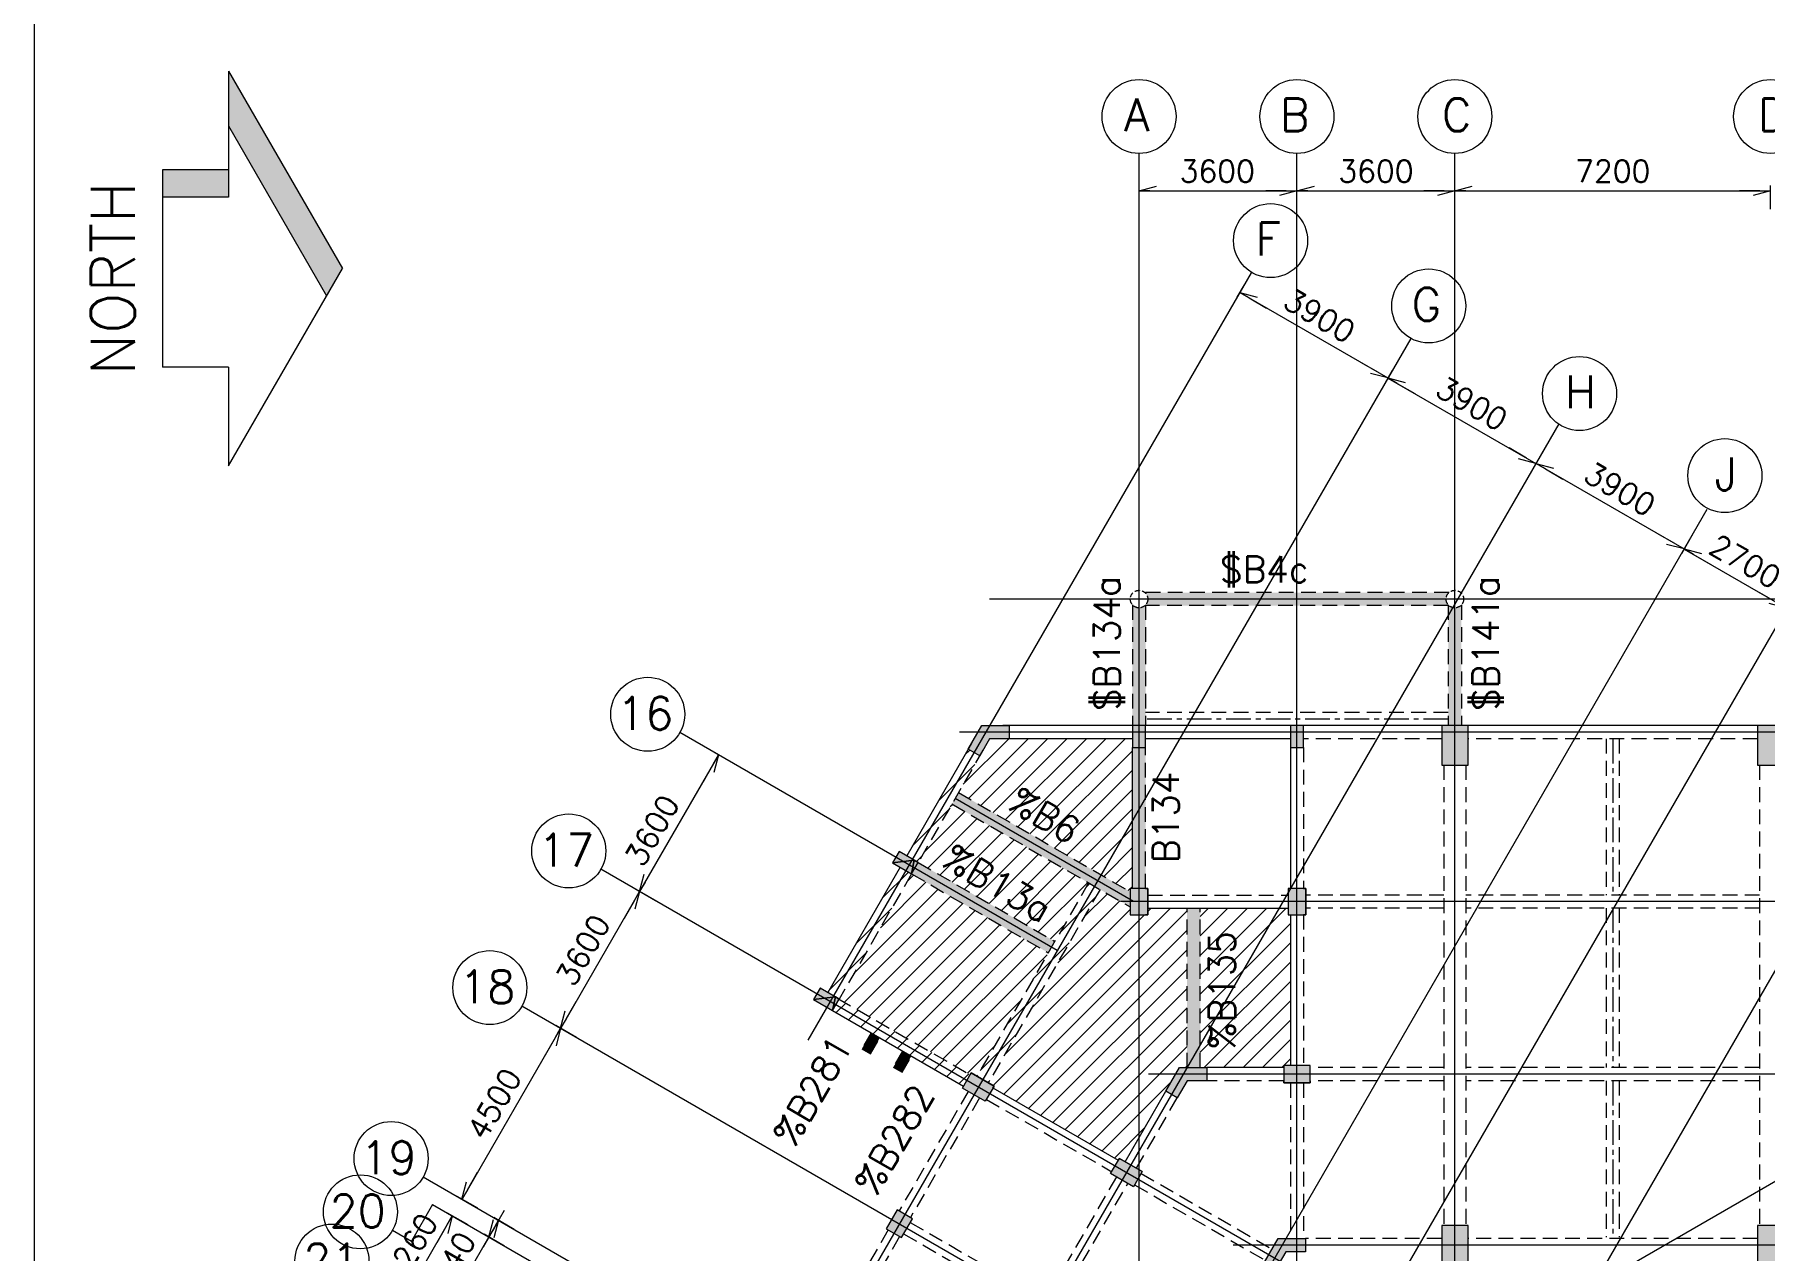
# Model space of a CAD drawing. Extents: x 875770 to 917820, y -160285 to -130585.
# Drawn here: x 908984 to 912928, y -138992 to -136219 of the extents above; entities that cross this region are included whole.
import ezdxf
from ezdxf.enums import TextEntityAlignment as Align
from ezdxf.lldxf.tags import DXFTag

# ---------------------------------------------------------------- set-up
doc = ezdxf.new("R2010")
doc.units = 0
doc.header["$LTSCALE"] = 450
doc.header["$MEASUREMENT"] = 0
doc.header["$PDMODE"] = 34
doc.header["$PDSIZE"] = 75
for name, pattern in [('__CENTER__0', [2, 1.25, -0.25, 0.25, -0.25]), ('__HIDDEN__5', [0.375, 0.25, -0.125]), ('CENTER2', [1.125, 0.75, -0.125, 0.125, -0.125]), ('HIDDEN', [0.375, 0.25, -0.125])]:
    doc.linetypes.add(name, pattern=pattern)
for name, color, linetype, lineweight in [('CIVIL_SHADE', 25, 'Continuous', 0), ('CIVILSHADE', 25, 'Continuous', 0), ('CV-CB-BEAM', 7, 'Continuous', 0), ('CV-CB-BEAM_NO1', 4, 'Continuous', 0), ('CV-CB-COLUMN', 3, 'Continuous', 0), ('CV-CB-SHADE', 25, 'Continuous', 0), ('CV-GRID_NO', 6, 'Continuous', 0), ('DIM', 2, 'Continuous', 0), ('GRID', 8, 'CENTER2', 0), ('TEMPLATE', 7, 'Continuous', 0)]:
    doc.layers.add(name, color=color, linetype=linetype, lineweight=lineweight)
doc.styles.add('ROMANS', font='romans.shx', dxfattribs={"height": 150})
doc.styles.add('ROMANS_0', font='romans.shx')
doc.styles.add('Style-romans', font='romans.shx')
tags = doc.linetypes.add('ACAD_ISO10W100', pattern=[18.5, 12, -3, 0.5, -3]).pattern_tags.tags
tags[10:11] = [DXFTag(74, 4), DXFTag(75, 0), DXFTag(340, '0'), DXFTag(46, 1.0), DXFTag(50, 0.0), DXFTag(44, 0.0), DXFTag(45, 0.0)]
tags[8:9] = [DXFTag(74, 4), DXFTag(75, 0), DXFTag(340, '0'), DXFTag(46, 1.0), DXFTag(50, 0.0), DXFTag(44, 0.0), DXFTag(45, 0.0)]
tags[6:7] = [DXFTag(74, 4), DXFTag(75, 0), DXFTag(340, '0'), DXFTag(46, 1.0), DXFTag(50, 0.0), DXFTag(44, 0.0), DXFTag(45, 0.0)]
tags[4:5] = [DXFTag(74, 4), DXFTag(75, 0), DXFTag(340, '0'), DXFTag(46, 1.0), DXFTag(50, 0.0), DXFTag(44, 0.0), DXFTag(45, 0.0)]
doc.dimstyles.new('CIVIL KEY', dxfattribs={"dimtxt": 50, "dimasz": 0.165, "dimexe": 12.5, "dimexo": 12.5, "dimgap": 20, "dimtad": 1, "dimdec": 0, "dimlfac": 10, "dimzin": 0, "dimdsep": 46, "dimtxsty": 'ROMANS_0', "dimblk": 'TICK', "dimcen": 0.06, "dimclrd": 256, "dimclre": 2, "dimclrt": 3, "dimadec": 0, "dimazin": 0, "dimtfac": 1, "dimtdec": 0, "dimtofl": 0, "dimtmove": 0, "dimatfit": 3, "dimldrblk": 'TICK', "dimfxl": 1, "dimtolj": 1, "dimtzin": 0, "dimlwd": -1, "dimlwe": -1, "dimarcsym": 0})

# ---------------------------------------------------------------- blocks, each defined once
blk = doc.blocks.new('TICK')
at = {"color": 2, "ltscale": 0.4}
blk.add_line((-150, 0), (-429, 0), dxfattribs=at)
at = {"color": 3, "linetype": 'ByBlock'}
for p, q in [((0, 0), (-241, -65)), ((-150, 0), (0, 0))]:
    blk.add_line(p, q, dxfattribs=at)
blk = doc.blocks.new('*D214')
at = {"layer": 'DEFPOINTS', "color": 0, "linetype": 'Continuous', "transparency": 16777216}
for p in [(912222.3, -136575.9), (911862.3, -136629.8), (912222.3, -136629.8)]:
    blk.add_point(p, dxfattribs=at)
at = {"layer": 'DIM', "color": 2, "linetype": 'Continuous', "transparency": 16777216}
for p, q in [((911862.3, -136617.3), (911862.3, -136563.4)), ((912222.3, -136617.3), (912222.3, -136563.4))]:
    blk.add_line(p, q, dxfattribs=at)
at = {"layer": 'DIM', "color": 0, "linetype": 'Continuous', "transparency": 16777216}
blk.add_line((911862.4, -136575.9), (912222.1, -136575.9), dxfattribs=at)
at = {"layer": 'DIM', "color": 0, "linetype": 'Continuous', "transparency": 16777216, "xscale": 0.165, "yscale": 0.165, "zscale": 0.165, "rotation": 180}
blk.add_blockref('TICK', (911862.3, -136575.9), dxfattribs=at)
at = {"layer": 'DIM', "color": 0, "linetype": 'Continuous', "transparency": 16777216, "xscale": 0.165, "yscale": 0.165, "zscale": 0.165}
blk.add_blockref('TICK', (912222.3, -136575.9), dxfattribs=at)
at = {"layer": 'DIM', "color": 3, "linetype": 'Continuous', "transparency": 16777216, "insert": (912042.3, -136530.9), "char_height": 50, "attachment_point": 5, "style": 'ROMANS_0'}
blk.add_mtext('\\A1;3600', dxfattribs=at)
blk = doc.blocks.new('*D215')
at = {"layer": 'DEFPOINTS', "color": 0, "linetype": 'Continuous', "transparency": 16777216}
for p in [(911862.3, -136575.9), (911502.3, -136629.8), (911862.3, -136629.8)]:
    blk.add_point(p, dxfattribs=at)
at = {"layer": 'DIM', "color": 2, "linetype": 'Continuous', "transparency": 16777216}
for p, q in [((911502.3, -136617.3), (911502.3, -136563.4)), ((911862.3, -136617.3), (911862.3, -136563.4))]:
    blk.add_line(p, q, dxfattribs=at)
at = {"layer": 'DIM', "color": 0, "linetype": 'Continuous', "transparency": 16777216}
blk.add_line((911502.4, -136575.9), (911862.1, -136575.9), dxfattribs=at)
at = {"layer": 'DIM', "color": 0, "linetype": 'Continuous', "transparency": 16777216, "xscale": 0.165, "yscale": 0.165, "zscale": 0.165, "rotation": 180}
blk.add_blockref('TICK', (911502.3, -136575.9), dxfattribs=at)
at = {"layer": 'DIM', "color": 0, "linetype": 'Continuous', "transparency": 16777216, "xscale": 0.165, "yscale": 0.165, "zscale": 0.165}
blk.add_blockref('TICK', (911862.3, -136575.9), dxfattribs=at)
at = {"layer": 'DIM', "color": 3, "linetype": 'Continuous', "transparency": 16777216, "insert": (911680.5, -136530.9), "char_height": 50, "attachment_point": 5, "style": 'ROMANS_0'}
blk.add_mtext('\\A1;3600', dxfattribs=at)
blk = doc.blocks.new('*D216')
at = {"layer": 'DEFPOINTS', "color": 0, "linetype": 'Continuous', "transparency": 16777216}
for p in [(912942.3, -136575.9), (912222.3, -136629.8), (912942.3, -136629.8)]:
    blk.add_point(p, dxfattribs=at)
at = {"layer": 'DIM', "color": 2, "linetype": 'Continuous', "transparency": 16777216}
for p, q in [((912222.3, -136617.3), (912222.3, -136563.4)), ((912942.3, -136617.3), (912942.3, -136563.4))]:
    blk.add_line(p, q, dxfattribs=at)
at = {"layer": 'DIM', "color": 0, "linetype": 'Continuous', "transparency": 16777216}
blk.add_line((912222.4, -136575.9), (912942.1, -136575.9), dxfattribs=at)
at = {"layer": 'DIM', "color": 0, "linetype": 'Continuous', "transparency": 16777216, "xscale": 0.165, "yscale": 0.165, "zscale": 0.165, "rotation": 180}
blk.add_blockref('TICK', (912222.3, -136575.9), dxfattribs=at)
at = {"layer": 'DIM', "color": 0, "linetype": 'Continuous', "transparency": 16777216, "xscale": 0.165, "yscale": 0.165, "zscale": 0.165}
blk.add_blockref('TICK', (912942.3, -136575.9), dxfattribs=at)
at = {"layer": 'DIM', "color": 3, "linetype": 'Continuous', "transparency": 16777216, "insert": (912582.3, -136530.9), "char_height": 50, "attachment_point": 5, "style": 'ROMANS_0'}
blk.add_mtext('\\A1;7200', dxfattribs=at)
blk = doc.blocks.new('*D241')
at = {"layer": 'DEFPOINTS', "color": 0, "linetype": 'Continuous', "transparency": 16777216}
for p in [(911748, -136779.4), (912085.7, -136974.4), (912069.4, -137002.6)]:
    blk.add_point(p, dxfattribs=at)
at = {"layer": 'DIM', "color": 2, "linetype": 'Continuous', "transparency": 16777216}
for p, q in [((911741.7, -136790.2), (911725.4, -136818.4)), ((912079.5, -136985.2), (912063.2, -137013.4))]:
    blk.add_line(p, q, dxfattribs=at)
at = {"layer": 'DIM', "color": 0, "linetype": 'Continuous', "transparency": 16777216}
blk.add_line((911731.8, -136807.7), (912069.3, -137002.5), dxfattribs=at)
at = {"layer": 'DIM', "color": 0, "linetype": 'Continuous', "transparency": 16777216, "xscale": 0.165, "yscale": 0.165, "zscale": 0.165}
for p, rotation in [((911731.7, -136807.6), 150.0000000000014), ((912069.4, -137002.6), 330.0000000000014)]:
    blk.add_blockref('TICK', p, dxfattribs=dict(at, rotation=rotation))
at = {"layer": 'DIM', "color": 3, "linetype": 'Continuous', "transparency": 16777216, "insert": (911913.6, -136860.7), "char_height": 50, "attachment_point": 5, "rotation": 330, "style": 'ROMANS_0'}
blk.add_mtext('\\A1;3900', dxfattribs=at)
blk = doc.blocks.new('*D242')
at = {"layer": 'DEFPOINTS', "color": 0, "linetype": 'Continuous', "transparency": 16777216}
for p in [(912085.7, -136974.4), (912433.5, -137152.1), (912407.2, -137197.6)]:
    blk.add_point(p, dxfattribs=at)
at = {"layer": 'DIM', "color": 2, "linetype": 'Continuous', "transparency": 16777216}
for p, q in [((912079.5, -136985.2), (912063.2, -137013.4)), ((912427.2, -137162.9), (912400.9, -137208.4))]:
    blk.add_line(p, q, dxfattribs=at)
at = {"layer": 'DIM', "color": 0, "linetype": 'Continuous', "transparency": 16777216}
blk.add_line((912069.6, -137002.7), (912407, -137197.5), dxfattribs=at)
at = {"layer": 'DIM', "color": 0, "linetype": 'Continuous', "transparency": 16777216, "xscale": 0.165, "yscale": 0.165, "zscale": 0.165}
for p, rotation in [((912069.4, -137002.6), 150.0000000016902), ((912407.2, -137197.6), 330.0000000016901)]:
    blk.add_blockref('TICK', p, dxfattribs=dict(at, rotation=rotation))
at = {"layer": 'DIM', "color": 3, "linetype": 'Continuous', "transparency": 16777216, "insert": (912260.8, -137061.1), "char_height": 50, "attachment_point": 5, "rotation": 330, "style": 'ROMANS_0'}
blk.add_mtext('\\A1;3900', dxfattribs=at)
blk = doc.blocks.new('*D243')
at = {"layer": 'DEFPOINTS', "color": 0, "linetype": 'Continuous', "transparency": 16777216}
for p in [(912433.5, -137152.1), (912771.2, -137347.1), (912744.9, -137392.6)]:
    blk.add_point(p, dxfattribs=at)
at = {"layer": 'DIM', "color": 2, "linetype": 'Continuous', "transparency": 16777216}
for p, q in [((912427.2, -137162.9), (912400.9, -137208.4)), ((912765, -137357.9), (912738.7, -137403.4))]:
    blk.add_line(p, q, dxfattribs=at)
at = {"layer": 'DIM', "color": 0, "linetype": 'Continuous', "transparency": 16777216}
blk.add_line((912407.3, -137197.7), (912744.8, -137392.5), dxfattribs=at)
at = {"layer": 'DIM', "color": 0, "linetype": 'Continuous', "transparency": 16777216, "xscale": 0.165, "yscale": 0.165, "zscale": 0.165}
for p, rotation in [((912407.2, -137197.6), 150.0000000016902), ((912744.9, -137392.6), 330.0000000016901)]:
    blk.add_blockref('TICK', p, dxfattribs=dict(at, rotation=rotation))
at = {"layer": 'DIM', "color": 3, "linetype": 'Continuous', "transparency": 16777216, "insert": (912598.5, -137256.1), "char_height": 50, "attachment_point": 5, "rotation": 330, "style": 'ROMANS_0'}
blk.add_mtext('\\A1;3900', dxfattribs=at)
blk = doc.blocks.new('*D254')
at = {"layer": 'DEFPOINTS', "color": 0, "linetype": 'Continuous', "transparency": 16777216}
for p in [(912771.2, -137347.1), (913005, -137482.1), (912978.7, -137527.6)]:
    blk.add_point(p, dxfattribs=at)
at = {"layer": 'DIM', "color": 2, "linetype": 'Continuous', "transparency": 16777216}
for p, q in [((912765, -137357.9), (912738.7, -137403.4)), ((912998.8, -137492.9), (912972.5, -137538.4))]:
    blk.add_line(p, q, dxfattribs=at)
at = {"layer": 'DIM', "color": 0, "linetype": 'Continuous', "transparency": 16777216}
blk.add_line((912745.1, -137392.7), (912978.6, -137527.5), dxfattribs=at)
at = {"layer": 'DIM', "color": 0, "linetype": 'Continuous', "transparency": 16777216, "xscale": 0.165, "yscale": 0.165, "zscale": 0.165}
for p, rotation in [((912744.9, -137392.6), 150.0000000016902), ((912978.7, -137527.6), 330.0000000016901)]:
    blk.add_blockref('TICK', p, dxfattribs=dict(at, rotation=rotation))
at = {"layer": 'DIM', "color": 3, "linetype": 'Continuous', "transparency": 16777216, "insert": (912884.3, -137421.1), "char_height": 50, "attachment_point": 5, "rotation": 330, "style": 'ROMANS_0'}
blk.add_mtext('\\A1;2700', dxfattribs=at)
blk = doc.blocks.new('*D256')
at = {"layer": 'DEFPOINTS', "color": 0, "linetype": 'Continuous', "transparency": 16777216}
for p in [(910590.2, -137889.2), (910363.5, -138174), (910410.2, -138201)]:
    blk.add_point(p, dxfattribs=at)
at = {"layer": 'DIM', "color": 0, "linetype": 'Continuous', "transparency": 16777216}
blk.add_line((910543.4, -137862.4), (910363.6, -138173.8), dxfattribs=at)
at = {"layer": 'DIM', "color": 2, "linetype": 'Continuous', "transparency": 16777216}
for p, q in [((910579.4, -137882.9), (910532.7, -137856)), ((910399.4, -138194.7), (910352.7, -138167.7))]:
    blk.add_line(p, q, dxfattribs=at)
at = {"layer": 'DIM', "color": 0, "linetype": 'Continuous', "transparency": 16777216, "xscale": 0.165, "yscale": 0.165, "zscale": 0.165}
for p, rotation in [((910543.5, -137862.2), 60.00000000000147), ((910363.5, -138174), 240.0000000000015)]:
    blk.add_blockref('TICK', p, dxfattribs=dict(at, rotation=rotation))
at = {"layer": 'DIM', "color": 3, "linetype": 'Continuous', "transparency": 16777216, "insert": (910392.1, -138034.4), "char_height": 50, "attachment_point": 5, "rotation": 60, "style": 'ROMANS_0'}
blk.add_mtext('\\A1;3600', dxfattribs=at)
blk = doc.blocks.new('*D257')
at = {"layer": 'DEFPOINTS', "color": 0, "linetype": 'Continuous', "transparency": 16777216}
for p in [(910410.2, -138201), (910183.5, -138485.8), (910230.2, -138512.7)]:
    blk.add_point(p, dxfattribs=at)
at = {"layer": 'DIM', "color": 0, "linetype": 'Continuous', "transparency": 16777216}
blk.add_line((910363.4, -138174.1), (910183.6, -138485.6), dxfattribs=at)
at = {"layer": 'DIM', "color": 2, "linetype": 'Continuous', "transparency": 16777216}
for p, q in [((910399.4, -138194.7), (910352.7, -138167.7)), ((910219.4, -138506.5), (910172.7, -138479.5))]:
    blk.add_line(p, q, dxfattribs=at)
at = {"layer": 'DIM', "color": 0, "linetype": 'Continuous', "transparency": 16777216, "xscale": 0.165, "yscale": 0.165, "zscale": 0.165}
for p, rotation in [((910363.5, -138174), 60.0000000002101), ((910183.5, -138485.8), 240.0000000002101)]:
    blk.add_blockref('TICK', p, dxfattribs=dict(at, rotation=rotation))
at = {"layer": 'DIM', "color": 3, "linetype": 'Continuous', "transparency": 16777216, "insert": (910234.5, -138307.4), "char_height": 50, "attachment_point": 5, "rotation": 60, "style": 'ROMANS_0'}
blk.add_mtext('\\A1;3600', dxfattribs=at)
blk = doc.blocks.new('*D239')
at = {"layer": 'DEFPOINTS', "color": 0, "linetype": 'Continuous', "transparency": 16777216}
for p in [(909983.2, -138940.5), (909823.5, -139109.3), (909870.2, -139136.3)]:
    blk.add_point(p, dxfattribs=at)
at = {"layer": 'DIM', "color": 2, "linetype": 'Continuous', "transparency": 16777216}
for p, q in [((909972.4, -138934.3), (909925.7, -138907.3)), ((909859.4, -139130), (909812.7, -139103))]:
    blk.add_line(p, q, dxfattribs=at)
at = {"layer": 'DIM', "color": 0, "linetype": 'Continuous', "transparency": 16777216}
blk.add_line((909936.4, -138913.7), (909823.6, -139109.2), dxfattribs=at)
at = {"layer": 'DIM', "color": 0, "linetype": 'Continuous', "transparency": 16777216, "xscale": 0.165, "yscale": 0.165, "zscale": 0.165}
for p, rotation in [((909936.5, -138913.6), 60.0000000002101), ((909823.5, -139109.3), 240.0000000002101)]:
    blk.add_blockref('TICK', p, dxfattribs=dict(at, rotation=rotation))
at = {"layer": 'DIM', "color": 3, "linetype": 'Continuous', "transparency": 16777216, "insert": (909841, -138988.9), "char_height": 50, "attachment_point": 5, "rotation": 60, "style": 'ROMANS_0'}
blk.add_mtext('\\A1;2260', dxfattribs=at)
blk = doc.blocks.new('*D258')
at = {"layer": 'DEFPOINTS', "color": 0, "linetype": 'Continuous', "transparency": 16777216}
for p in [(910230.2, -138512.7), (909958.5, -138875.5), (910005.2, -138902.4)]:
    blk.add_point(p, dxfattribs=at)
at = {"layer": 'DIM', "color": 0, "linetype": 'Continuous', "transparency": 16777216}
blk.add_line((910183.4, -138485.9), (909958.6, -138875.3), dxfattribs=at)
at = {"layer": 'DIM', "color": 2, "linetype": 'Continuous', "transparency": 16777216}
for p, q in [((910219.4, -138506.5), (910172.7, -138479.5)), ((909994.4, -138896.2), (909947.7, -138869.2))]:
    blk.add_line(p, q, dxfattribs=at)
at = {"layer": 'DIM', "color": 0, "linetype": 'Continuous', "transparency": 16777216, "xscale": 0.165, "yscale": 0.165, "zscale": 0.165}
for p, rotation in [((910183.5, -138485.8), 60.0000000002101), ((909958.5, -138875.5), 240.0000000002101)]:
    blk.add_blockref('TICK', p, dxfattribs=dict(at, rotation=rotation))
at = {"layer": 'DIM', "color": 3, "linetype": 'Continuous', "transparency": 16777216, "insert": (910032, -138658.1), "char_height": 50, "attachment_point": 5, "rotation": 60, "style": 'ROMANS_0'}
blk.add_mtext('\\A1;4500', dxfattribs=at)
blk = doc.blocks.new('*D275')
at = {"layer": 'DEFPOINTS', "color": 0, "linetype": 'Continuous', "transparency": 16777216}
for p in [(910019.9, -138961.7), (910088.6, -138950.6), (910066.6, -138988.7)]:
    blk.add_point(p, dxfattribs=at)
at = {"layer": 'DIM', "color": 0, "linetype": 'Continuous', "transparency": 16777216}
for p, q in [((910041.8, -138923.8), (910020, -138961.6)), ((910019.9, -138961.7), (909935.5, -139107.9))]:
    blk.add_line(p, q, dxfattribs=at)
at = {"layer": 'DIM', "color": 2, "linetype": 'Continuous', "transparency": 16777216}
for p, q in [((910077.8, -138944.3), (910031.1, -138917.4)), ((910055.8, -138982.4), (910009.1, -138955.5))]:
    blk.add_line(p, q, dxfattribs=at)
at = {"layer": 'DIM', "color": 0, "linetype": 'Continuous', "transparency": 16777216, "xscale": 0.165, "yscale": 0.165, "zscale": 0.165}
for p, rotation in [((910019.9, -138961.7), 240.0000000002101), ((910041.9, -138923.6), 60.0000000002101)]:
    blk.add_blockref('TICK', p, dxfattribs=dict(at, rotation=rotation))
at = {"layer": 'DIM', "color": 3, "linetype": 'Continuous', "transparency": 16777216, "insert": (909938.7, -139012.4), "char_height": 50, "attachment_point": 5, "rotation": 60, "style": 'ROMANS_0'}
blk.add_mtext('\\A1;440', dxfattribs=at)

msp = doc.modelspace()

# ---------------------------------------------------------------- hatches: boundary and pattern name
at = {"layer": 'CIVIL_SHADE', "linetype": 'Continuous', "lineweight": 0, "ltscale": 0.018}
for points in [[(911487.25, -137520.08), (911487.25, -137795.35), (911517.25, -137795.35), (911517.25, -137780.35), (911517.25, -137765.35), (911517.25, -137521.85), (911517.25, -137520.08, -0.4514162)], [(912209.02, -137491.85), (911515.48, -137491.85, -0.4142135), (911517.25, -137520.08), (911517.25, -137521.85), (912207.25, -137521.85), (912207.25, -137520.08, -0.4142136)], [(912237.25, -137520.08, -0.4514162), (912207.25, -137520.08), (912207.25, -137795.35), (912237.25, -137795.35)], [(911517.25, -138166.85), (911487.25, -138166.85), (911487.25, -137845.35), (911517.25, -137845.35)], [(911482.25, -138208.97), (911075.49, -137974.12), (911090.49, -137948.14), (911482.25, -138174.33)], [(911295.22, -138313.55), (910983.45, -138133.55), (910998.45, -138107.57), (911310.22, -138287.57)], [(911641.72, -138575.35), (911611.72, -138575.35), (911611.72, -138211.85), (911641.72, -138211.85)], [(910890.02, -138544.37), (910870.1, -138532.87), (910891.35, -138496.07), (910911.27, -138507.57)], [(910961.9, -138585.87), (910941.98, -138574.37), (910963.23, -138537.57), (910983.15, -138549.07)]]:
    msp.add_hatch(color=6, dxfattribs=at).paths.add_polyline_path(points)
at = {"layer": 'CIVILSHADE', "ltscale": 0.2}
h = msp.add_hatch(dxfattribs=at)
h.set_pattern_fill('ANSI31', color=25, style=0, pattern_type=2)
h.set_pattern_definition([(45, (911435.678, -137948.53), (-22.097, 22.097), [])])
h.paths.add_polyline_path([(911487.25, -137845.35), (911487.25, -137825.35), (911206.38, -137825.35), (911161.38, -137825.35), (911146.38, -137851.33), (911138.88, -137864.33), (911090.49, -137948.14), (911482.25, -138174.33), (911482.25, -138166.85), (911487.25, -138166.85)])
h = msp.add_hatch(dxfattribs=at)
h.set_pattern_fill('ANSI31', color=25, style=0, pattern_type=2)
h.set_pattern_definition([(45, (911016.297, -138039.39), (-22.097, 22.097), [])])
h.paths.add_polyline_path([(911090.49, -137948.14), (911138.88, -137864.33), (911112.9, -137849.33), (910972.47, -138092.57), (910989.79, -138102.57), (910998.45, -138107.57), (911075.49, -137974.12)])
h = msp.add_hatch(dxfattribs=at)
h.set_pattern_fill('ANSI31', color=25, style=0, pattern_type=2)
h.set_pattern_definition([(45, (911282.595, -138167.364), (-22.097, 22.097), [])])
h.paths.add_polyline_path([(910998.45, -138107.57), (911310.22, -138287.57), (911387.26, -138154.12), (911075.49, -137974.12)])
h = msp.add_hatch(dxfattribs=at)
h.set_pattern_fill('ANSI31', color=25, style=0, pattern_type=2)
h.set_pattern_definition([(45, (910938.194, -138167.564), (-22.097, 22.097), [])])
h.paths.add_polyline_path([(910792.47, -138404.33), (910809.79, -138414.33), (910818.45, -138419.33), (910983.45, -138133.55), (910957.47, -138118.55)])
h = msp.add_hatch(dxfattribs=at)
h.set_pattern_fill('ANSI31', color=25, style=0, pattern_type=2)
h.set_pattern_definition([(45, (911082.65, -138395.576), (-22.097, 22.097), [])])
h.paths.add_polyline_path([(911119.73, -138587.5), (911132.72, -138595), (911295.22, -138313.55), (910983.45, -138133.55), (910818.45, -138419.33), (911117.23, -138591.83)])
h = msp.add_hatch(dxfattribs=at)
h.set_pattern_fill('ANSI31', color=25, style=0, pattern_type=2)
h.set_pattern_definition([(45, (911288.096, -138345.758), (-22.097, 22.097), [])])
h.paths.add_polyline_path([(911158.7, -138610), (911413.24, -138169.12), (911387.26, -138154.12), (911310.22, -138287.57), (911295.22, -138313.55), (911132.72, -138595)])
h = msp.add_hatch(dxfattribs=at)
h.set_pattern_fill('ANSI31', color=25, style=0, pattern_type=2)
h.set_pattern_definition([(45, (911451.408, -138466.795), (-22.097, 22.097), [])])
h.paths.add_polyline_path([(911158.7, -138610), (911171.69, -138617.5), (911169.19, -138621.83), (911454.98, -138786.83), (911457.48, -138782.5), (911470.47, -138790), (911563.24, -138629.33), (911594.4, -138575.35), (911611.72, -138575.35), (911611.72, -138211.85), (911522.25, -138211.85), (911522.25, -138226.85), (911482.25, -138226.85), (911482.25, -138208.97), (911413.24, -138169.12)])
h = msp.add_hatch(dxfattribs=at)
h.set_pattern_fill('ANSI31', color=25, style=0, pattern_type=2)
h.set_pattern_definition([(45, (911732.47, -138361.188), (-22.097, 22.097), [])])
h.paths.add_polyline_path([(911842.25, -138226.85), (911842.25, -138211.85), (911641.72, -138211.85), (911641.72, -138575.35), (911656.72, -138575.35), (911832.25, -138575.35), (911832.25, -138570.35), (911847.25, -138570.35), (911847.25, -138226.85)])
h = msp.add_hatch(dxfattribs=at)
h.set_pattern_fill('ANSI31', color=25, style=0, pattern_type=2)
h.set_pattern_definition([(45, (911038.166, -138577.097), (-22.097, 22.097), [])])
h.paths.add_polyline_path([(911117.23, -138591.83), (910818.45, -138419.33), (910803.45, -138445.32), (910891.35, -138496.07), (910911.27, -138507.57), (910963.23, -138537.57), (910983.15, -138549.07), (911102.23, -138617.82)])
at = {"layer": 'CV-CB-SHADE', "ltscale": 0.1}
msp.add_hatch(color=256, dxfattribs=at).paths.add_polyline_path([(911138.88, -137864.33), (911112.9, -137849.33), (911144.06, -137795.35), (911206.38, -137795.35), (911206.38, -137825.35), (911161.38, -137825.35)])
at = {"layer": 'CV-CB-SHADE', "linetype": 'Continuous', "ltscale": 100}
for points in [[(911138.88, -137864.33), (911112.9, -137849.33), (911144.06, -137795.35), (911206.38, -137795.35), (911206.38, -137825.35), (911161.38, -137825.35)], [(911589.22, -138644.33), (911563.24, -138629.33), (911594.4, -138575.35), (911656.72, -138575.35), (911656.72, -138605.35), (911611.72, -138605.35)], [(911814.38, -139034.33), (911788.4, -139019.33), (911819.56, -138965.35), (911881.88, -138965.35), (911881.88, -138995.35), (911836.88, -138995.35)]]:
    msp.add_hatch(color=25, dxfattribs=at).paths.add_polyline_path(points)
at = {"layer": 'CV-CB-SHADE', "ltscale": 100}
for points in [[(911487.25, -137845.35), (911487.25, -137838.85), (911487.25, -137808.85), (911487.25, -137795.35), (911517.25, -137795.35), (911517.25, -137808.85), (911517.25, -137838.85), (911517.25, -137845.35)], [(911847.25, -137845.35), (911847.25, -137838.85), (911847.25, -137808.85), (911847.25, -137795.35), (911877.25, -137795.35), (911877.25, -137808.85), (911877.25, -137838.85), (911877.25, -137845.35)], [(912192.25, -137885.35), (912192.25, -137795.35), (912252.25, -137795.35), (912252.25, -137885.35)], [(912912.25, -137885.35), (912912.25, -137795.35), (912972.25, -137795.35), (912972.25, -137885.35)], [(910983.45, -138133.55), (910940.15, -138108.55), (910955.15, -138082.57), (910998.45, -138107.57)], [(911482.25, -138226.85), (911482.25, -138166.85), (911522.25, -138166.85), (911522.25, -138226.85)], [(911842.25, -138226.85), (911842.25, -138166.85), (911882.25, -138166.85), (911882.25, -138226.85)], [(910803.45, -138445.32), (910760.15, -138420.32), (910775.15, -138394.33), (910818.45, -138419.33)], [(911151.69, -138652.15), (911099.73, -138622.15), (911119.73, -138587.5), (911171.69, -138617.5)], [(911832.25, -138610.35), (911832.25, -138570.35), (911892.25, -138570.35), (911892.25, -138610.35)], [(911489.44, -138847.15), (911437.48, -138817.15), (911457.48, -138782.5), (911509.44, -138812.5)], [(910960.53, -138963.25), (910925.89, -138943.25), (910950.89, -138899.94), (910985.53, -138919.94)], [(912192.25, -139025.35), (912192.25, -138935.35), (912252.25, -138935.35), (912252.25, -139025.35)], [(912912.25, -139025.35), (912912.25, -138935.35), (912972.25, -138935.35), (912972.25, -139025.35)]]:
    msp.add_hatch(color=25, dxfattribs=at).paths.add_polyline_path(points)
at = {"layer": 'TEMPLATE', "ltscale": 0.2}
for points in [[(909649.67, -136815.09), (909425.94, -136427.59), (909425.94, -136302.59), (909685.75, -136752.59)], [(909275.94, -136590.09), (909275.94, -136527.59), (909425.94, -136527.59), (909425.94, -136590.09)]]:
    msp.add_hatch(color=6, dxfattribs=at).paths.add_polyline_path(points)

# ---------------------------------------------------------------- linework, layer by layer
at = {"layer": 'CV-CB-BEAM', "linetype": 'HIDDEN', "ltscale": 0.3}
for p, q in [((911487.25, -137520.08), (911487.25, -137795.35)), ((912209.02, -137491.85), (911515.48, -137491.85)), ((911517.25, -137520.08), (911517.25, -137795.35)), ((912207.25, -137521.85), (911517.25, -137521.85)), ((912207.25, -137520.08), (912207.25, -137795.35)), ((912237.25, -137520.08), (912237.25, -137795.35)), ((912207.25, -137765.35), (911517.25, -137765.35)), ((912192.25, -137825.35), (911877.25, -137825.35)), ((912912.25, -137825.35), (912252.25, -137825.35)), ((912567.25, -137825.35), (912567.25, -138181.85)), ((912597.25, -137825.35), (912597.25, -138181.85)), ((911146.38, -137851.33), (910998.45, -138107.57)), ((911517.25, -138166.85), (911517.25, -137845.35)), ((911877.25, -137845.35), (911877.25, -138166.85)), ((912197.25, -137885.35), (912197.25, -138935.35)), ((912247.25, -137885.35), (912247.25, -138935.35)), ((912917.25, -137885.35), (912917.25, -138931.85)), ((911090.49, -137948.14), (911482.25, -138174.33)), ((911075.49, -137974.12), (911482.25, -138208.97)), ((910998.45, -138107.57), (911310.22, -138287.57)), ((910983.45, -138133.55), (910818.45, -138419.33)), ((910983.45, -138133.55), (911295.22, -138313.55)), ((911387.26, -138154.12), (911132.72, -138595)), ((911413.24, -138169.12), (911158.7, -138610)), ((911522.25, -138181.85), (911842.25, -138181.85)), ((912197.25, -138181.85), (911882.25, -138181.85)), ((912917.25, -138181.85), (912247.25, -138181.85)), ((911611.72, -138575.35), (911611.72, -138211.85)), ((911641.72, -138575.35), (911641.72, -138211.85)), ((911877.25, -138226.85), (911877.25, -138570.35)), ((912197.25, -138211.85), (911882.25, -138211.85)), ((912917.25, -138211.85), (912247.25, -138211.85)), ((912567.25, -138211.85), (912567.25, -138575.35)), ((912597.25, -138211.85), (912597.25, -138575.35)), ((910815.42, -138417.58), (911117.23, -138591.83)), ((910891.35, -138496.07), (910870.1, -138532.87)), ((910890.02, -138544.37), (910911.27, -138507.57)), ((910870.1, -138532.87), (910890.02, -138544.37)), ((910963.23, -138537.57), (910941.98, -138574.37)), ((910961.9, -138585.87), (910983.15, -138549.07)), ((910941.98, -138574.37), (910961.9, -138585.87)), ((912197.25, -138575.35), (911892.25, -138575.35)), ((912917.25, -138575.35), (912247.25, -138575.35)), ((911112.72, -138629.65), (910955.22, -138902.44)), ((911832.25, -138605.35), (911656.72, -138605.35)), ((911847.25, -138610.35), (911847.25, -138965.35)), ((911877.25, -138610.35), (911877.25, -138965.35)), ((912197.25, -138605.35), (911892.25, -138605.35)), ((912917.25, -138605.35), (912247.25, -138605.35)), ((912567.25, -138605.35), (912567.25, -138961.85)), ((912597.25, -138605.35), (912597.25, -138961.85)), ((911138.7, -138644.65), (910981.2, -138917.44)), ((911154.19, -138647.82), (911439.98, -138812.82)), ((911496.45, -138805), (911589.22, -138644.33)), ((911450.47, -138824.65), (911295.47, -139093.11)), ((911506.94, -138816.83), (911805.72, -138989.33)), ((911321.45, -139108.11), (911476.45, -138839.65)), ((911491.94, -138842.82), (911790.72, -139015.32)), ((910930.22, -138945.75), (910595.22, -139525.98)), ((910980.53, -138928.6), (911283.64, -139103.6)), ((910956.2, -138960.75), (910621.2, -139540.98)), ((910965.53, -138954.58), (911268.64, -139129.58)), ((912192.25, -138965.35), (911881.88, -138965.35)), ((912912.25, -138965.35), (912252.25, -138965.35))]:
    msp.add_line(p, q, dxfattribs=at)
at = {"layer": 'CV-CB-BEAM', "linetype": 'Continuous', "ltscale": 0.3}
for p, q in [((911487.25, -137795.35), (911191.38, -137795.35)), ((911847.25, -137795.35), (911517.25, -137795.35)), ((912192.25, -137795.35), (911877.25, -137795.35)), ((912912.25, -137795.35), (912252.25, -137795.35)), ((911120.4, -137836.33), (910972.47, -138092.57)), ((911487.25, -137825.35), (911206.38, -137825.35)), ((911847.25, -137825.35), (911517.25, -137825.35)), ((911487.25, -138166.85), (911487.25, -137845.35)), ((911847.25, -137845.35), (911847.25, -138166.85)), ((910957.47, -138118.55), (910792.47, -138404.33)), ((911522.25, -138211.85), (911842.25, -138211.85)), ((911847.25, -138226.85), (911847.25, -138570.35)), ((910803.45, -138445.32), (911102.23, -138617.82)), ((911832.25, -138575.35), (911656.72, -138575.35)), ((911169.19, -138621.83), (911454.98, -138786.83)), ((911470.47, -138790), (911563.24, -138629.33))]:
    msp.add_line(p, q, dxfattribs=at)
at = {"layer": 'CV-CB-COLUMN', "color": 3, "ltscale": 0.125}
msp.add_line((911144.06, -137795.35), (911206.38, -137795.35), dxfattribs=at)
at = {"layer": 'CV-CB-COLUMN', "color": 8, "linetype": '__CENTER__0', "ltscale": 0.1}
for p, q in [((912207.25, -137780.35), (911517.25, -137780.35)), ((912582.25, -137825.35), (912582.25, -138181.85)), ((912582.25, -138211.85), (912582.25, -138575.35)), ((912582.25, -138605.35), (912582.25, -138961.85))]:
    msp.add_line(p, q, dxfattribs=at)
at = {"layer": 'CV-CB-COLUMN', "color": 3, "ltscale": 0.125, "flags": 128}
for points in [[(911144.06, -137795.35), (911206.38, -137795.35), (911206.38, -137825.35), (911161.38, -137825.35), (911138.88, -137864.33), (911112.9, -137849.33), (911144.06, -137795.35)], [(911517.25, -138166.85), (911522.25, -138166.85), (911522.25, -138226.85), (911517.25, -138226.85)], [(911877.25, -138166.85), (911882.25, -138166.85), (911882.25, -138226.85), (911877.25, -138226.85)], [(911169.19, -138621.83), (911171.69, -138617.5), (911119.73, -138587.5), (911117.23, -138591.83)], [(911594.4, -138575.35), (911656.72, -138575.35), (911656.72, -138605.35), (911611.72, -138605.35), (911589.22, -138644.33), (911563.24, -138629.33), (911594.4, -138575.35)], [(911892.25, -138605.35), (911892.25, -138610.35), (911832.25, -138610.35), (911832.25, -138605.35)], [(911506.94, -138816.83), (911509.44, -138812.5), (911457.48, -138782.5), (911454.98, -138786.83)], [(911819.56, -138965.35), (911881.88, -138965.35), (911881.88, -138995.35), (911836.88, -138995.35), (911814.38, -139034.33), (911788.4, -139019.33), (911819.56, -138965.35)]]:
    msp.add_lwpolyline(points, dxfattribs=at)
for points in [[(911517.25, -137795.35), (911487.25, -137795.35), (911487.25, -137845.35), (911517.25, -137845.35), (911517.25, -137795.35)], [(912252.25, -137795.35), (912192.25, -137795.35), (912192.25, -137885.35), (912252.25, -137885.35), (912252.25, -137795.35)], [(912972.25, -137795.35), (912912.25, -137795.35), (912912.25, -137885.35), (912972.25, -137885.35), (912972.25, -137795.35)], [(910955.15, -138082.57), (910940.15, -138108.55), (910983.45, -138133.55), (910998.45, -138107.57), (910955.15, -138082.57)], [(911522.25, -138166.85), (911482.25, -138166.85), (911482.25, -138226.85), (911522.25, -138226.85), (911522.25, -138166.85)], [(911882.25, -138166.85), (911842.25, -138166.85), (911842.25, -138226.85), (911882.25, -138226.85), (911882.25, -138166.85)], [(910775.15, -138394.33), (910760.15, -138420.32), (910803.45, -138445.32), (910818.45, -138419.33), (910775.15, -138394.33)], [(911171.69, -138617.5), (911151.69, -138652.15), (911099.73, -138622.15), (911119.73, -138587.5), (911171.69, -138617.5)], [(911892.25, -138610.35), (911892.25, -138570.35), (911832.25, -138570.35), (911832.25, -138610.35), (911892.25, -138610.35)], [(911509.44, -138812.5), (911489.44, -138847.15), (911437.48, -138817.15), (911457.48, -138782.5), (911509.44, -138812.5)], [(910985.53, -138919.94), (910950.89, -138899.94), (910925.89, -138943.25), (910960.53, -138963.25), (910985.53, -138919.94)], [(912252.25, -138935.35), (912192.25, -138935.35), (912192.25, -139025.35), (912252.25, -139025.35), (912252.25, -138935.35)], [(912972.25, -138935.35), (912912.25, -138935.35), (912912.25, -139025.35), (912972.25, -139025.35), (912972.25, -138935.35)]]:
    msp.add_lwpolyline(points, close=True, dxfattribs=at)
at = {"layer": 'CV-CB-COLUMN', "color": 3, "ltscale": 100, "flags": 128}
msp.add_lwpolyline([(911877.25, -137795.35), (911847.25, -137795.35), (911847.25, -137845.35), (911877.25, -137845.35), (911877.25, -137795.35)], close=True, dxfattribs=at)
at = {"layer": 'CV-CB-COLUMN', "color": 3, "linetype": '__HIDDEN__5', "ltscale": 0.1}
for centre in [(911502.25, -137506.85), (912222.25, -137506.85)]:
    msp.add_circle(centre, 20, dxfattribs=at)
at = {"layer": 'CV-GRID_NO', "ltscale": 0.15}
for centre in [(911502.25, -136406.24), (911862.25, -136406.24), (912222.25, -136406.24), (912942.25, -136406.24), (911802.12, -136689.26), (912162.6, -136838.29), (912506.56, -137038.06), (912837.91, -137225.34), (910382, -137769.54), (910202, -138081.31), (910022, -138393.08), (909797, -138782.79), (909726.8, -138904.38), (909662, -139016.61)]:
    msp.add_circle(centre, 84.38, dxfattribs=at)
at = {"layer": 'GRID', "color": 8, "linetype": 'ACAD_ISO10W100', "ltscale": 0.0225}
for p, q in [((911502.25, -143365.89), (911502.25, -136490.61)), ((911862.25, -142858.87), (911862.25, -136490.61)), ((912222.25, -143176.68), (912222.25, -136490.61)), ((911757.76, -136762.4), (910747.21, -138512.73)), ((912121.57, -136912.25), (910172.52, -140288.12)), ((912459.32, -137107.25), (910622.85, -140288.12)), ((912797.07, -137302.25), (911066.54, -140299.62)), ((913030.93, -137437.2), (911226.5, -140562.57)), ((916858.7, -137506.85), (911160.98, -137506.85)), ((913368.65, -137632.25), (911835.28, -140288.12)), ((911315.71, -138308.06), (910455.31, -137811.31)), ((916858.7, -137810.35), (911092.55, -137810.35)), ((911082.99, -137961.13), (911489.75, -138195.98)), ((914333.59, -138037.88), (909379.52, -140898.11)), ((914594.88, -140616.98), (910275.31, -138123.08)), ((916858.7, -138196.85), (911460.24, -138196.85)), ((910095.31, -138434.84), (914973.08, -141251.03)), ((916858.7, -138590.35), (911523.84, -138590.35)), ((909870.31, -138824.56), (914748.08, -141640.74)), ((909891.34, -138887.5), (909843.14, -138970.99)), ((909891.34, -138887.5), (914722.4, -141676.72)), ((909800.11, -138946.15), (909843.14, -138970.99)), ((916858.7, -138980.35), (911716.89, -138980.35))]:
    msp.add_line(p, q, dxfattribs=at)
at = {"layer": 'TEMPLATE', "color": 6, "ltscale": 0.5}
msp.add_line((908984.06, -144408.35), (908984.06, -131084.56), dxfattribs=at)
at = {"layer": 'TEMPLATE', "color": 3, "ltscale": 0.2}
for p, q in [((909425.94, -136302.59), (909685.75, -136752.59)), ((909425.94, -136302.59), (909425.94, -136590.09)), ((909425.94, -136427.59), (909649.67, -136815.09)), ((909275.94, -136527.59), (909275.94, -136977.59)), ((909425.94, -136527.59), (909275.94, -136527.59)), ((909425.94, -136590.09), (909275.94, -136590.09)), ((909425.94, -137202.59), (909685.75, -136752.59)), ((909425.94, -136977.59), (909275.94, -136977.59)), ((909425.94, -136977.59), (909425.94, -137202.59))]:
    msp.add_line(p, q, dxfattribs=at)

# ---------------------------------------------------------------- texts
at = {"layer": 'CV-CB-BEAM_NO1', "style": 'ROMANS'}
msp.add_text('$B4c', height=60, dxfattribs=at).set_placement((911686.68, -137468.93))
for s, rotation, p in [('$B134a', 90, (911458.78, -137761.82)), ('$B141a', 90, (912322.52, -137761.82)), ('B134', 90, (911593.3, -138108.59)), ('%B6', 330, (911199.39, -137984.32)), ('%B13a', 330, (911048.82, -138114.02)), ('%B135', 90, (911721.42, -138534.14)), ('%B281', 60, (910716.61, -138759.56)), ('%B282', 60, (910902.94, -138871.12))]:
    msp.add_text(s, height=60, rotation=rotation, dxfattribs=at).set_placement(p)
at = {"layer": 'CV-GRID_NO', "style": 'Style-romans'}
for s, p in [('A', (911496.99, -136402.44)), ('B', (911856.99, -136402.44)), ('C', (912226.52, -136402.44)), ('D', (912946.52, -136402.44)), ('F', (911796.86, -136685.47)), ('G', (912157.34, -136834.5)), ('H', (912508.71, -137034.26)), ('J', (912840.06, -137221.55)), ('16', (910375.95, -137767.59)), ('17', (910195.95, -138079.36)), ('18', (910015.95, -138391.13)), ('19', (909790.95, -138780.84)), ('20', (909720.74, -138902.44)), ('21', (909660.71, -139014.67))]:
    msp.add_text(s, height=75, dxfattribs=at).set_placement(p, align=Align.MIDDLE_CENTER)
at = {"layer": 'TEMPLATE', "color": 3, "style": 'ROMANS'}
msp.add_text('NORTH', height=100, rotation=90.01245, dxfattribs=at).set_placement((909212.4, -136996.2))

# ---------------------------------------------------------------- dimensions: what is measured, and where the dimension line sits
at = {"layer": 'DIM', "linetype": 'Continuous'}
dim = msp.add_linear_dim(base=(911862.25, -136575.87), p1=(911502.25, -136629.81), p2=(911862.25, -136629.81), dimstyle='CIVIL KEY', override={"dimtxt": 50, "dimasz": 0.165, "dimexe": 12.5, "dimexo": 12.5, "dimgap": 20, "dimlfac": 10, "dimtxsty": 'ROMANS_0', "dimblk": 'TICK', "dimcen": 0.06, "dimdle": 0, "dimclrd": 0, "dimclre": 2, "dimclrt": 3, "dimtofl": 0, "dimfrac": 0, "dimlwe": 65535}, dxfattribs=at)
dim.commit()
dim.dimension.update_dxf_attribs({"geometry": '*D215', "text_midpoint": (911680.5, -136575.87), "dimtype": 160})
for base, p1, p2, picture, middle in [((912222.25, -136575.87), (911862.25, -136629.81), (912222.25, -136629.81), '*D214', (912042.25, -136530.87)), ((912942.25, -136575.87), (912222.25, -136629.81), (912942.25, -136629.81), '*D216', (912582.25, -136530.87))]:
    dim = msp.add_linear_dim(base=base, p1=p1, p2=p2, dimstyle='CIVIL KEY', override={"dimtxt": 50, "dimasz": 0.165, "dimexe": 12.5, "dimexo": 12.5, "dimgap": 20, "dimlfac": 10, "dimtxsty": 'ROMANS_0', "dimblk": 'TICK', "dimcen": 0.06, "dimdle": 0, "dimclrd": 0, "dimclre": 2, "dimclrt": 3, "dimtofl": 0, "dimfrac": 0, "dimlwe": 65535}, dxfattribs=at)
    dim.commit()
    dim.dimension.update_dxf_attribs({"geometry": picture, "text_midpoint": middle})
for base, p1, p2, angle, picture, middle in [((912069.41, -137002.61), (911747.96, -136779.38), (912085.71, -136974.38), 330, '*D241', (911891.1, -136899.66)), ((910363.5, -138173.99), (910590.21, -137889.19), (910410.21, -138200.96), 240, '*D256', (910431.1, -138056.9)), ((910019.89, -138961.72), (910088.6, -138950.58), (910066.6, -138988.69), 240, '*D275', (909977.66, -139034.86))]:
    dim = msp.add_linear_dim(base=base, p1=p1, p2=p2, angle=angle, dimstyle='CIVIL KEY', override={"dimtxt": 50, "dimasz": 0.165, "dimexe": 12.5, "dimexo": 12.5, "dimgap": 20, "dimlfac": 10, "dimtxsty": 'ROMANS_0', "dimblk": 'TICK', "dimcen": 0.06, "dimdle": 0, "dimclrd": 0, "dimclre": 2, "dimclrt": 3, "dimtofl": 0, "dimfrac": 0, "dimlwe": 65535}, dxfattribs=at)
    dim.commit()
    dim.dimension.update_dxf_attribs({"geometry": picture, "text_midpoint": middle, "dimtype": 160})
for base, p1, p2, angle, picture, middle in [((912407.16, -137197.61), (912085.71, -136974.38), (912433.46, -137152.06), 330, '*D242', (912260.79, -137061.13)), ((912744.91, -137392.61), (912433.46, -137152.06), (912771.21, -137347.06), 330, '*D243', (912598.54, -137256.13)), ((912978.74, -137527.61), (912771.21, -137347.06), (913005.03, -137482.06), 330, '*D254', (912884.32, -137421.13)), ((910183.5, -138485.76), (910410.21, -138200.96), (910230.21, -138512.73), 240, '*D257', (910234.53, -138307.37)), ((909958.5, -138875.47), (910230.21, -138512.73), (910005.21, -138902.44), 240, '*D258', (910032.03, -138658.11)), ((909823.5, -139109.3), (909983.21, -138940.54), (909870.21, -139136.27), 240, '*D239', (909841.03, -138988.94))]:
    dim = msp.add_linear_dim(base=base, p1=p1, p2=p2, angle=angle, dimstyle='CIVIL KEY', override={"dimtxt": 50, "dimasz": 0.165, "dimexe": 12.5, "dimexo": 12.5, "dimgap": 20, "dimlfac": 10, "dimtxsty": 'ROMANS_0', "dimblk": 'TICK', "dimcen": 0.06, "dimdle": 0, "dimclrd": 0, "dimclre": 2, "dimclrt": 3, "dimtofl": 0, "dimfrac": 0, "dimlwe": 65535}, dxfattribs=at)
    dim.commit()
    dim.dimension.update_dxf_attribs({"geometry": picture, "text_midpoint": middle})

# ---------------------------------------------------------------- meshes
at = {"layer": 'CV-CB-SHADE', "color": 25}
mesh = msp.add_polyface(dxfattribs=at)
corners = [(910955.15, -138082.57), (910940.15, -138108.55), (910983.45, -138133.55), (910998.45, -138107.57), (910998.45, -138107.57, -93013.26), (910989.79, -138102.57, -93013.26), (910989.79, -138102.57)]
mesh.append_faces([[corners[k] for k in face] for face in [(1, 6, 0), (5, 3, 4)]], dxfattribs={"vtx0": -1, "color": 25})
mesh.append_faces([[corners[k] for k in face] for face in [(2, 6, 1), (6, 3, 5)]], dxfattribs={"vtx0": -1, "vtx1": -1, "color": 25})
mesh.append_faces([[corners[k] for k in face] for face in [(6, 2, 3)]], dxfattribs={"vtx0": -1, "vtx2": -1, "color": 25})
mesh = msp.add_polyface(dxfattribs=at)
corners = [(910775.15, -138394.33), (910760.15, -138420.32), (910803.45, -138445.32), (910818.45, -138419.33), (910818.45, -138419.33, -93013.26), (910809.79, -138414.33, -93013.26), (910809.79, -138414.33)]
mesh.append_faces([[corners[k] for k in face] for face in [(1, 6, 0), (5, 3, 4)]], dxfattribs={"vtx0": -1, "color": 25})
mesh.append_faces([[corners[k] for k in face] for face in [(2, 6, 1), (6, 3, 5)]], dxfattribs={"vtx0": -1, "vtx1": -1, "color": 25})
mesh.append_faces([[corners[k] for k in face] for face in [(6, 2, 3)]], dxfattribs={"vtx0": -1, "vtx2": -1, "color": 25})

doc.saveas('drawing.dxf')
